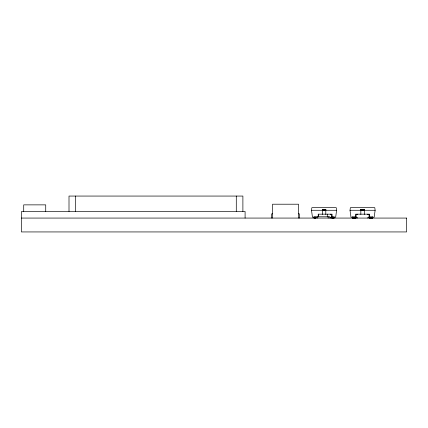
<?xml version="1.0" encoding="UTF-8"?>
<svg xmlns="http://www.w3.org/2000/svg" width="428" height="428" viewBox="0 0 428 428"><rect width="100%" height="100%" fill="white"/><g stroke="black" fill="none" stroke-linecap="round" stroke-linejoin="round"><path stroke-width="0.64" d="M315.827 217.156L312.467 217.21L311.493 210.276L311.857 207.676L336.258 207.676L336.622 210.276L335.648 217.21L331.673 217.21M356.08 217.156L350.987 217.21L350.013 210.276L350.377 207.676L374.778 207.676L375.142 210.276L374.168 217.21L368.872 217.21M325.788 209.474L322.321 209.41L322.321 214.433M360.841 209.426L364.308 209.474M322.321 209.554L325.788 209.554M360.841 209.554L364.308 209.554M322.321 209.661L325.788 209.661M360.841 209.661L364.308 209.661M322.321 209.8L325.788 209.8M360.841 209.8L364.308 209.8M322.321 209.955L325.788 209.955M360.841 209.955L364.308 209.955M322.321 210.132L325.788 210.132M360.841 210.132L364.308 210.132M311.493 210.276L322.733 210.276M325.382 210.276L336.622 210.276M350.013 210.276L361.253 210.276M363.902 210.276L375.142 210.276M322.321 210.325L325.788 210.325M360.841 210.325L364.308 210.325M322.321 210.528L325.788 210.528M360.841 210.528L364.308 210.528M272.54 213.829L271.673 213.829L271.673 218.071M298.535 213.829L299.402 213.829L299.402 218.071M314.093 216.953L315.827 216.953M331.711 216.953L334.022 216.953M352.613 216.953L356.08 216.953M369.075 216.953L372.542 216.953M314.093 217.349L315.827 217.349M331.711 217.349L334.022 217.349M352.613 217.349L356.08 217.349M369.075 217.349L372.542 217.349M314.093 217.526L315.827 217.526M331.711 217.526L334.022 217.526M352.613 217.526L356.08 217.526M369.075 217.526L372.542 217.526M314.093 217.686L315.827 217.686M334.022 217.686L330.357 217.638L330.357 218.071M352.613 217.686L357.38 217.638L357.38 218.071M372.542 217.686L367.775 217.638L367.775 218.071M314.093 217.82L315.827 217.82M331.711 217.82L334.022 217.82M352.613 217.82L356.08 217.82M369.075 217.82L372.542 217.82M314.093 217.927L315.827 217.927M331.711 217.927L334.022 217.927M352.613 217.927L356.08 217.927M369.075 217.927L372.542 217.927M314.093 218.007L315.827 218.007M331.711 218.007L334.022 218.007M352.613 218.007L356.08 218.007M369.075 218.007L372.542 218.007M372.542 216.836L372.542 218.071M369.508 218.071L369.508 214.171L355.647 214.171L355.647 218.071M369.075 217.638L369.075 214.605L367.775 214.605L367.775 214.171M364.308 209.41L364.308 214.433M360.841 209.41L360.841 214.433M357.38 214.171L357.38 214.605L356.08 214.605L356.08 217.638M352.613 216.836L352.613 218.071M334.022 216.836L334.022 218.071M332.091 218.071L332.091 214.171L318.223 214.171L318.223 216.771M331.657 217.638L331.657 214.605L330.357 214.605L330.357 214.171M329.892 218.071L329.892 216.771L316.025 216.771L316.025 218.071M328.158 216.771L328.158 218.071M327.292 214.171L327.292 216.771M325.788 209.41L325.788 214.433M318.625 214.171L318.625 216.771M317.758 216.771L317.758 218.071M314.093 216.836L314.093 218.071M298.535 218.071L298.535 204.21L272.54 204.21L272.54 218.071M245.094 218.071L245.094 211.469L21.512 211.469L21.512 218.071M242.89 211.469L242.89 196.061L69.004 196.061L69.004 211.469M236.288 196.061L236.288 211.469M75.606 196.061L75.606 211.469M45.726 211.469L45.726 204.868L23.711 204.868L23.711 211.469M406.6 218.071L21.4 218.071L21.4 231.939L406.6 231.939L406.6 218.071"/></g></svg>
